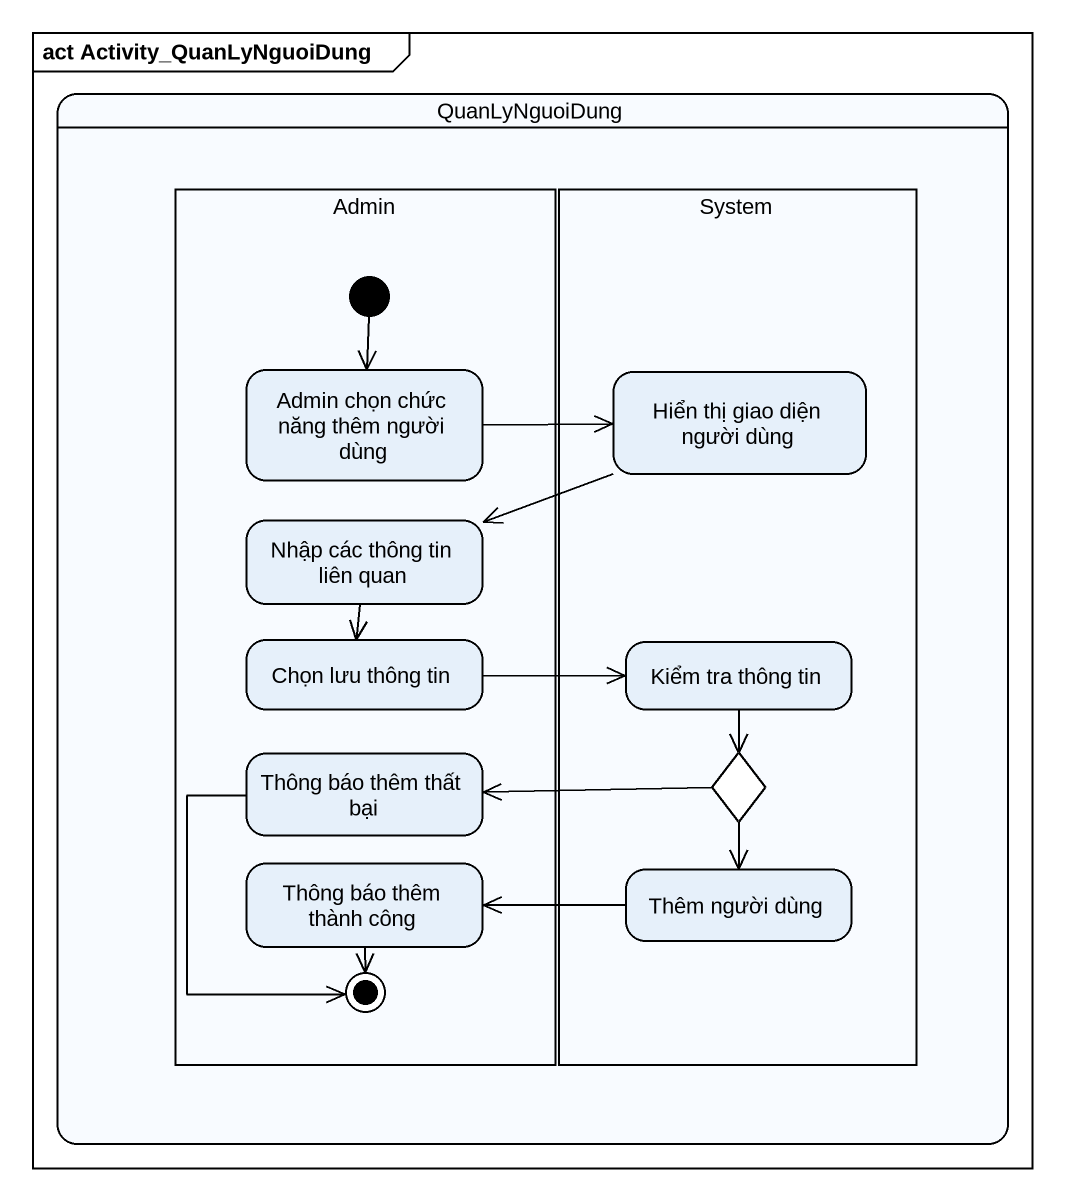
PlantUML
@startuml
mainframe act Activity_QuanLyNguoiDung
hide empty description
state QuanLyNguoiDung {
  state Admin <<object>> {
    state "Admin chọn chức năng thêm người dùng" as Admin_chọn_chức_năng_thêm
    state "Nhập các thông tin liên quan" as Nhập_các_thông_tin_liên_quan
    state "Chọn lưu thông tin" as Chọn_lưu_thông_tin
    state "Thông báo thêm thất bại" as Thông_báo_thêm_thất_bại
    state "Thông báo thêm thành công" as Thông_báo_thêm_thành_công
    [*] --> Admin_chọn_chức_năng_thêm
    Thông_báo_thêm_thất_bại --> [*]
    Thông_báo_thêm_thành_công --> [*]
  }
  state System <<object>> {
    state "Hiển thị giao diện người dùng" as Hiển_thị_giao_diện_người
    state "Kiểm tra thông tin" as Kiểm_tra_thông_tin
    state choice1 <<choice>>
    state "Thêm người dùng" as Thêm_người_dùng
  }
}
Admin_chọn_chức_năng_thêm -right-> Hiển_thị_giao_diện_người
Hiển_thị_giao_diện_người -left-> Nhập_các_thông_tin_liên_quan
Nhập_các_thông_tin_liên_quan --> Chọn_lưu_thông_tin
Chọn_lưu_thông_tin -right-> Kiểm_tra_thông_tin
Kiểm_tra_thông_tin --> choice1
choice1 -left-> Thông_báo_thêm_thất_bại
choice1 --> Thêm_người_dùng
Thêm_người_dùng -left-> Thông_báo_thêm_thành_công
@enduml
